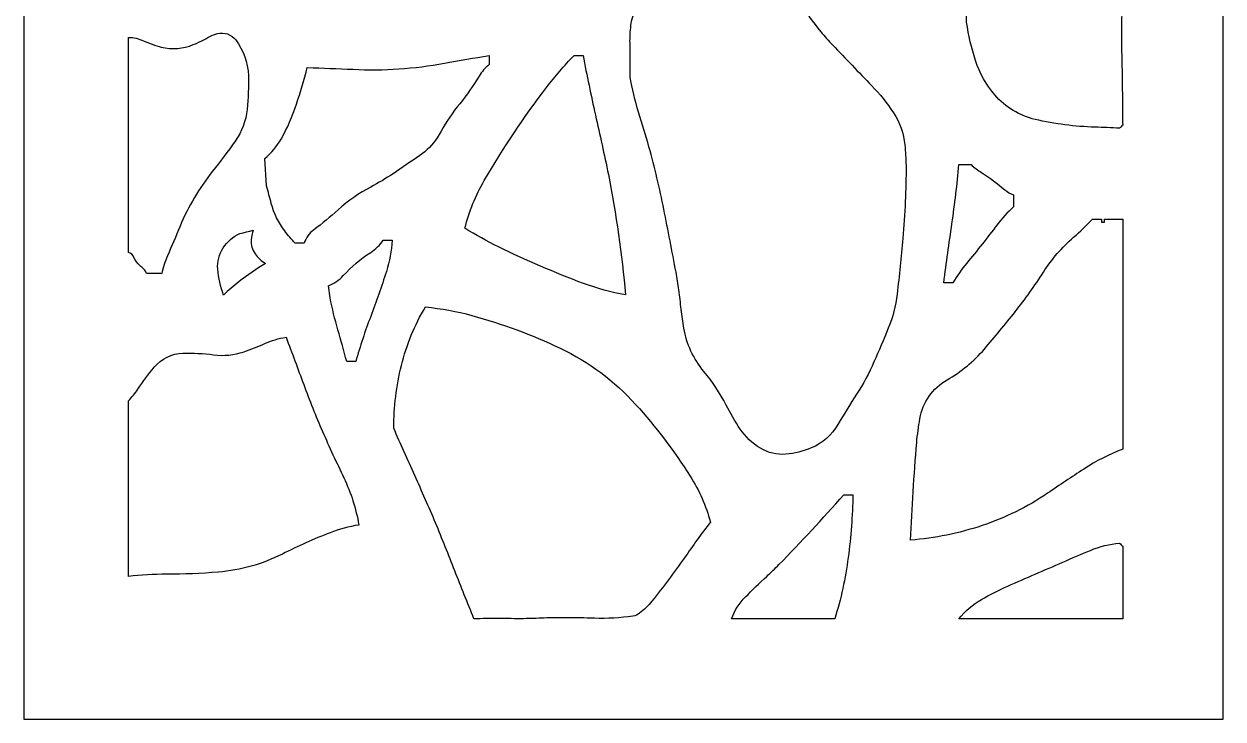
# Model space of a CAD drawing. Header units: centimetres. Extents: x -15.8 to -8.8, y -2 to 9.
# Drawn here: x -15.79 to -8.79, y -1.98 to 2.09 of the extents above; entities that cross this region are included whole.
import ezdxf

# ---------------------------------------------------------------- set-up
doc = ezdxf.new("R2010")
doc.units = ezdxf.units.CM
doc.header["$MEASUREMENT"] = 0
doc.layers.add('layer 1', color=7, linetype='Continuous')

msp = doc.modelspace()

# ---------------------------------------------------------------- linework, layer by layer
at = {"layer": 'layer 1', "color": 250}
for points, knots in [([(-15.79029, 9.00077), (-15.79029, 9.00077), (-8.78773, 9.00077), (-8.78773, 9.00077), (-8.78773, 9.00077), (-8.78773, 9.00077), (-8.78773, -1.97621), (-8.78773, -1.97621), (-8.78773, -1.97621), (-8.78773, -1.97621), (-15.79029, -1.97621), (-15.79029, -1.97621), (-15.79029, -1.97621), (-15.79029, -1.97621), (-15.79029, 9.00077), (-15.79029, 9.00077)], [0, 0, 0, 0, 0.2, 0.2, 0.2, 0.2, 0.4, 0.4, 0.4, 0.4, 0.6, 0.6, 0.6, 0.6, 1, 1, 1, 1]), ([(-10.28532, 2.09545), (-10.27434, 2.01936), (-10.25684, 1.94437), (-10.23301, 1.87129), (-10.23301, 1.87129), (-10.20899, 1.79761), (-10.17065, 1.72944), (-10.12017, 1.67066), (-10.12017, 1.67066), (-10.05872, 1.59912), (-9.97612, 1.54905), (-9.88426, 1.52771), (-9.88426, 1.52771), (-9.76975, 1.5011), (-9.6529, 1.48597), (-9.53539, 1.48255), (-9.53539, 1.48255), (-9.4874, 1.48116), (-9.43944, 1.47915), (-9.3915, 1.47653), (-9.3915, 1.47653), (-9.38557, 1.4824), (-9.37967, 1.4883), (-9.37379, 1.49423), (-9.37379, 1.49423), (-9.375, 1.53973), (-9.37562, 1.58526), (-9.37564, 1.63078), (-9.37564, 1.63078), (-9.37566, 1.67598), (-9.37582, 1.72118), (-9.37612, 1.76638), (-9.37612, 1.76638), (-9.37719, 1.81209), (-9.37833, 1.85781), (-9.37955, 1.90353), (-9.37955, 1.90353), (-9.38076, 1.94934), (-9.38125, 1.99517), (-9.38102, 2.041), (-9.38102, 2.041), (-9.38041, 2.08395), (-9.3796, 2.12689), (-9.3786, 2.16982), (-9.3786, 2.16982), (-9.37643, 2.26273), (-9.39824, 2.35458), (-9.44195, 2.43659), (-9.44195, 2.43659), (-9.46344, 2.47689), (-9.48508, 2.51711), (-9.5069, 2.55724), (-9.5069, 2.55724), (-9.52802, 2.59687), (-9.54899, 2.63657), (-9.5698, 2.67637), (-9.5698, 2.67637), (-9.59056, 2.71607), (-9.6119, 2.75546), (-9.63382, 2.79454), (-9.63382, 2.79454), (-9.67927, 2.87402), (-9.72981, 2.95045), (-9.78514, 3.02339), (-9.78514, 3.02339), (-9.79291, 3.0335), (-9.80065, 3.04363), (-9.80835, 3.05379), (-9.80835, 3.05379), (-9.85593, 3.11645), (-9.93292, 3.14942), (-10.01109, 3.14053), (-10.01109, 3.14053), (-10.11284, 3.04311), (-10.1879, 2.9213), (-10.22914, 2.78661), (-10.22914, 2.78661), (-10.26997, 2.65326), (-10.28927, 2.51429), (-10.28632, 2.37487), (-10.28632, 2.37487), (-10.28434, 2.28174), (-10.28401, 2.18859), (-10.28532, 2.09545), (-10.28532, 2.09545), (-10.28532, 2.09545), (-10.28532, 2.09545), (-10.28532, 2.09545)], [0, 0, 0, 0, 0.0434783, 0.0434783, 0.0434783, 0.0434783, 0.0869565, 0.0869565, 0.0869565, 0.0869565, 0.1304348, 0.1304348, 0.1304348, 0.1304348, 0.173913, 0.173913, 0.173913, 0.173913, 0.2173913, 0.2173913, 0.2173913, 0.2173913, 0.2608696, 0.2608696, 0.2608696, 0.2608696, 0.3043478, 0.3043478, 0.3043478, 0.3043478, 0.3478261, 0.3478261, 0.3478261, 0.3478261, 0.3913043, 0.3913043, 0.3913043, 0.3913043, 0.4347826, 0.4347826, 0.4347826, 0.4347826, 0.4782609, 0.4782609, 0.4782609, 0.4782609, 0.5217391, 0.5217391, 0.5217391, 0.5217391, 0.5652174, 0.5652174, 0.5652174, 0.5652174, 0.6086957, 0.6086957, 0.6086957, 0.6086957, 0.6521739, 0.6521739, 0.6521739, 0.6521739, 0.6956522, 0.6956522, 0.6956522, 0.6956522, 0.7391304, 0.7391304, 0.7391304, 0.7391304, 0.7826087, 0.7826087, 0.7826087, 0.7826087, 0.826087, 0.826087, 0.826087, 0.826087, 0.8695652, 0.8695652, 0.8695652, 0.8695652, 0.9130435, 0.9130435, 0.9130435, 0.9130435, 1, 1, 1, 1]), ([(-12.20621, 2.18459), (-12.226, 2.15623), (-12.23886, 2.12364), (-12.24378, 2.08942), (-12.24378, 2.08942), (-12.24865, 2.05561), (-12.25108, 2.02151), (-12.25108, 1.98736), (-12.25108, 1.98736), (-12.25072, 1.95209), (-12.25031, 1.91682), (-12.24984, 1.88156), (-12.24984, 1.88156), (-12.24937, 1.84665), (-12.24952, 1.81174), (-12.25026, 1.77684), (-12.25026, 1.77684), (-12.23812, 1.70711), (-12.22162, 1.63821), (-12.20086, 1.57054), (-12.20086, 1.57054), (-12.18012, 1.50294), (-12.15998, 1.43515), (-12.14044, 1.3672), (-12.14044, 1.3672), (-12.10683, 1.24684), (-12.07781, 1.12524), (-12.05345, 1.00267), (-12.05345, 1.00267), (-12.0291, 0.88015), (-12.00528, 0.75752), (-11.982, 0.63478), (-11.982, 0.63478), (-11.97551, 0.60056), (-11.96994, 0.56616), (-11.96529, 0.53164), (-11.96529, 0.53164), (-11.96072, 0.49378), (-11.95628, 0.45592), (-11.95198, 0.41804), (-11.95198, 0.41804), (-11.9478, 0.38125), (-11.94278, 0.34456), (-11.93692, 0.308), (-11.93692, 0.308), (-11.92042, 0.21514), (-11.88015, 0.12819), (-11.81998, 0.05557), (-11.81998, 0.05557), (-11.76972, -0.00509), (-11.72617, -0.07102), (-11.69009, -0.14104), (-11.69009, -0.14104), (-11.66518, -0.18939), (-11.63754, -0.23627), (-11.6073, -0.28148), (-11.6073, -0.28148), (-11.57671, -0.32721), (-11.53642, -0.3656), (-11.48928, -0.39395), (-11.48928, -0.39395), (-11.4446, -0.42085), (-11.3926, -0.43295), (-11.34064, -0.42855), (-11.34064, -0.42855), (-11.28963, -0.42423), (-11.23963, -0.41195), (-11.19242, -0.39215), (-11.19242, -0.39215), (-11.12681, -0.36462), (-11.07202, -0.31645), (-11.03635, -0.25489), (-11.03635, -0.25489), (-11.00161, -0.19494), (-10.96537, -0.13586), (-10.92769, -0.07772), (-10.92769, -0.07772), (-10.88884, -0.01778), (-10.85493, 0.04522), (-10.8263, 0.11066), (-10.8263, 0.11066), (-10.79773, 0.176), (-10.76975, 0.2416), (-10.74239, 0.30745), (-10.74239, 0.30745), (-10.71586, 0.37129), (-10.69848, 0.43854), (-10.69076, 0.50725), (-10.69076, 0.50725), (-10.67861, 0.61533), (-10.66765, 0.72355), (-10.65788, 0.83188), (-10.65788, 0.83188), (-10.65181, 0.90364), (-10.64705, 0.97551), (-10.64358, 1.04744), (-10.64358, 1.04744), (-10.64023, 1.11752), (-10.6387, 1.18768), (-10.63902, 1.25784), (-10.63902, 1.25784), (-10.63956, 1.2981), (-10.64183, 1.33833), (-10.64581, 1.37841), (-10.64581, 1.37841), (-10.65251, 1.44574), (-10.67547, 1.5104), (-10.71276, 1.56686), (-10.71276, 1.56686), (-10.75023, 1.62361), (-10.79285, 1.67678), (-10.84009, 1.72571), (-10.84009, 1.72571), (-10.91611, 1.80444), (-10.99187, 1.88342), (-11.06738, 1.96265), (-11.06738, 1.96265), (-11.09112, 1.98782), (-11.11421, 2.01358), (-11.13667, 2.0399), (-11.13667, 2.0399), (-11.18341, 2.09472), (-11.2237, 2.15476), (-11.25673, 2.21879), (-11.25673, 2.21879), (-11.27438, 2.25302), (-11.29801, 2.2838), (-11.32652, 2.3097), (-11.32652, 2.3097), (-11.34942, 2.33049), (-11.37797, 2.34402), (-11.40856, 2.34857), (-11.40856, 2.34857), (-11.43856, 2.35303), (-11.46887, 2.35496), (-11.49917, 2.35434), (-11.49917, 2.35434), (-11.5778, 2.35186), (-11.65632, 2.34682), (-11.73462, 2.33922), (-11.73462, 2.33922), (-11.84134, 2.32886), (-11.94502, 2.29808), (-12.0401, 2.24852), (-12.0401, 2.24852), (-12.05966, 2.23833), (-12.07715, 2.2246), (-12.09169, 2.20802), (-12.09169, 2.20802), (-12.09736, 2.20156), (-12.10033, 2.19317), (-12.09997, 2.18459), (-12.09997, 2.18459), (-12.09997, 2.18459), (-12.20621, 2.18459), (-12.20621, 2.18459)], [0, 0, 0, 0, 0.025, 0.025, 0.025, 0.025, 0.05, 0.05, 0.05, 0.05, 0.075, 0.075, 0.075, 0.075, 0.1, 0.1, 0.1, 0.1, 0.125, 0.125, 0.125, 0.125, 0.15, 0.15, 0.15, 0.15, 0.175, 0.175, 0.175, 0.175, 0.2, 0.2, 0.2, 0.2, 0.225, 0.225, 0.225, 0.225, 0.25, 0.25, 0.25, 0.25, 0.275, 0.275, 0.275, 0.275, 0.3, 0.3, 0.3, 0.3, 0.325, 0.325, 0.325, 0.325, 0.35, 0.35, 0.35, 0.35, 0.375, 0.375, 0.375, 0.375, 0.4, 0.4, 0.4, 0.4, 0.425, 0.425, 0.425, 0.425, 0.45, 0.45, 0.45, 0.45, 0.475, 0.475, 0.475, 0.475, 0.5, 0.5, 0.5, 0.5, 0.525, 0.525, 0.525, 0.525, 0.55, 0.55, 0.55, 0.55, 0.575, 0.575, 0.575, 0.575, 0.6, 0.6, 0.6, 0.6, 0.625, 0.625, 0.625, 0.625, 0.65, 0.65, 0.65, 0.65, 0.675, 0.675, 0.675, 0.675, 0.7, 0.7, 0.7, 0.7, 0.725, 0.725, 0.725, 0.725, 0.75, 0.75, 0.75, 0.75, 0.775, 0.775, 0.775, 0.775, 0.8, 0.8, 0.8, 0.8, 0.825, 0.825, 0.825, 0.825, 0.85, 0.85, 0.85, 0.85, 0.875, 0.875, 0.875, 0.875, 0.9, 0.9, 0.9, 0.9, 0.925, 0.925, 0.925, 0.925, 0.95, 0.95, 0.95, 0.95, 1, 1, 1, 1]), ([(-15.18025, 0.75068), (-15.16554, 0.74622), (-15.15361, 0.73536), (-15.1478, 0.72114), (-15.1478, 0.72114), (-15.14035, 0.70292), (-15.12866, 0.68676), (-15.11368, 0.674), (-15.11368, 0.674), (-15.10577, 0.66727), (-15.09805, 0.66032), (-15.09053, 0.65315), (-15.09053, 0.65315), (-15.08289, 0.64588), (-15.0772, 0.6368), (-15.07399, 0.62675), (-15.07399, 0.62675), (-15.07399, 0.62675), (-14.98549, 0.62675), (-14.98549, 0.62675), (-14.98549, 0.62675), (-14.97811, 0.6623), (-14.96706, 0.69699), (-14.95253, 0.73026), (-14.95253, 0.73026), (-14.92739, 0.78785), (-14.90276, 0.84565), (-14.87864, 0.90367), (-14.87864, 0.90367), (-14.83057, 1.01936), (-14.76655, 1.1278), (-14.68849, 1.22578), (-14.68849, 1.22578), (-14.64292, 1.28298), (-14.59899, 1.34147), (-14.55675, 1.40117), (-14.55675, 1.40117), (-14.51796, 1.456), (-14.49397, 1.51986), (-14.48708, 1.58667), (-14.48708, 1.58667), (-14.48028, 1.65244), (-14.4779, 1.71858), (-14.47991, 1.78468), (-14.47991, 1.78468), (-14.48221, 1.85975), (-14.5078, 1.93221), (-14.55319, 1.99205), (-14.55319, 1.99205), (-14.57828, 2.02513), (-14.62073, 2.03991), (-14.66092, 2.02952), (-14.66092, 2.02952), (-14.67612, 2.0256), (-14.69076, 2.01976), (-14.70448, 2.01213), (-14.70448, 2.01213), (-14.73591, 1.99466), (-14.76826, 1.97891), (-14.80139, 1.96496), (-14.80139, 1.96496), (-14.86053, 1.93996), (-14.92628, 1.93503), (-14.98849, 1.9509), (-14.98849, 1.9509), (-15.02375, 1.96034), (-15.05821, 1.97255), (-15.09156, 1.98739), (-15.09156, 1.98739), (-15.11953, 1.99984), (-15.14965, 2.00669), (-15.18025, 2.00756), (-15.18025, 2.00756), (-15.18025, 2.00756), (-15.18025, 0.75068), (-15.18025, 0.75068), (-15.18025, 0.75068), (-15.18025, 0.75068), (-15.18025, 0.75068), (-15.18025, 0.75068)], [0, 0, 0, 0, 0.047619, 0.047619, 0.047619, 0.047619, 0.0952381, 0.0952381, 0.0952381, 0.0952381, 0.1428571, 0.1428571, 0.1428571, 0.1428571, 0.1904762, 0.1904762, 0.1904762, 0.1904762, 0.2380952, 0.2380952, 0.2380952, 0.2380952, 0.2857143, 0.2857143, 0.2857143, 0.2857143, 0.3333333, 0.3333333, 0.3333333, 0.3333333, 0.3809524, 0.3809524, 0.3809524, 0.3809524, 0.4285714, 0.4285714, 0.4285714, 0.4285714, 0.4761905, 0.4761905, 0.4761905, 0.4761905, 0.5238095, 0.5238095, 0.5238095, 0.5238095, 0.5714286, 0.5714286, 0.5714286, 0.5714286, 0.6190476, 0.6190476, 0.6190476, 0.6190476, 0.6666667, 0.6666667, 0.6666667, 0.6666667, 0.7142857, 0.7142857, 0.7142857, 0.7142857, 0.7619048, 0.7619048, 0.7619048, 0.7619048, 0.8095238, 0.8095238, 0.8095238, 0.8095238, 0.8571429, 0.8571429, 0.8571429, 0.8571429, 0.9047619, 0.9047619, 0.9047619, 0.9047619, 1, 1, 1, 1]), ([(-14.38363, 1.29949), (-14.38363, 1.29949), (-14.37448, 1.13934), (-14.37448, 1.13934), (-14.37448, 1.13934), (-14.36415, 1.10525), (-14.35459, 1.07094), (-14.34581, 1.03643), (-14.34581, 1.03643), (-14.33098, 0.97815), (-14.3043, 0.92358), (-14.26741, 0.87609), (-14.26741, 0.87609), (-14.24808, 0.85121), (-14.22779, 0.82709), (-14.20659, 0.80379), (-14.20659, 0.80379), (-14.20659, 0.80379), (-14.15345, 0.80379), (-14.15345, 0.80379), (-14.15345, 0.80379), (-14.1443, 0.83553), (-14.12485, 0.86334), (-14.09818, 0.88283), (-14.09818, 0.88283), (-14.04834, 0.91924), (-14.00051, 0.9583), (-13.95488, 0.99986), (-13.95488, 0.99986), (-13.89754, 1.05207), (-13.83374, 1.09673), (-13.76506, 1.13275), (-13.76506, 1.13275), (-13.72016, 1.15629), (-13.67662, 1.18232), (-13.63463, 1.21073), (-13.63463, 1.21073), (-13.58236, 1.24611), (-13.53019, 1.28164), (-13.47813, 1.31733), (-13.47813, 1.31733), (-13.43788, 1.34491), (-13.40353, 1.38019), (-13.37702, 1.42116), (-13.37702, 1.42116), (-13.36909, 1.4334), (-13.36159, 1.44591), (-13.35452, 1.45866), (-13.35452, 1.45866), (-13.32306, 1.51542), (-13.28658, 1.56925), (-13.24555, 1.61951), (-13.24555, 1.61951), (-13.20407, 1.67032), (-13.16632, 1.72405), (-13.13261, 1.78032), (-13.13261, 1.78032), (-13.11707, 1.80623), (-13.09709, 1.82923), (-13.0736, 1.84824), (-13.0736, 1.84824), (-13.0736, 1.84824), (-13.0736, 1.90134), (-13.0736, 1.90134), (-13.0736, 1.90134), (-13.16092, 1.88742), (-13.24807, 1.87243), (-13.33502, 1.85639), (-13.33502, 1.85639), (-13.51091, 1.82395), (-13.68999, 1.81197), (-13.86863, 1.8207), (-13.86863, 1.8207), (-13.95763, 1.82505), (-14.04668, 1.82834), (-14.13576, 1.83056), (-14.13576, 1.83056), (-14.15504, 1.75884), (-14.17611, 1.6876), (-14.19894, 1.61693), (-14.19894, 1.61693), (-14.22183, 1.54607), (-14.25205, 1.47778), (-14.28908, 1.41319), (-14.28908, 1.41319), (-14.31377, 1.37011), (-14.34577, 1.33163), (-14.38363, 1.29949), (-14.38363, 1.29949), (-14.38363, 1.29949), (-14.38363, 1.29949), (-14.38363, 1.29949)], [0, 0, 0, 0, 0.0416667, 0.0416667, 0.0416667, 0.0416667, 0.0833333, 0.0833333, 0.0833333, 0.0833333, 0.125, 0.125, 0.125, 0.125, 0.1666667, 0.1666667, 0.1666667, 0.1666667, 0.2083333, 0.2083333, 0.2083333, 0.2083333, 0.25, 0.25, 0.25, 0.25, 0.2916667, 0.2916667, 0.2916667, 0.2916667, 0.3333333, 0.3333333, 0.3333333, 0.3333333, 0.375, 0.375, 0.375, 0.375, 0.4166667, 0.4166667, 0.4166667, 0.4166667, 0.4583333, 0.4583333, 0.4583333, 0.4583333, 0.5, 0.5, 0.5, 0.5, 0.5416667, 0.5416667, 0.5416667, 0.5416667, 0.5833333, 0.5833333, 0.5833333, 0.5833333, 0.625, 0.625, 0.625, 0.625, 0.6666667, 0.6666667, 0.6666667, 0.6666667, 0.7083333, 0.7083333, 0.7083333, 0.7083333, 0.75, 0.75, 0.75, 0.75, 0.7916667, 0.7916667, 0.7916667, 0.7916667, 0.8333333, 0.8333333, 0.8333333, 0.8333333, 0.875, 0.875, 0.875, 0.875, 0.9166667, 0.9166667, 0.9166667, 0.9166667, 1, 1, 1, 1]), ([(-12.57793, 1.90135), (-12.63518, 1.84264), (-12.68876, 1.78048), (-12.73838, 1.7152), (-12.73838, 1.7152), (-12.87054, 1.54131), (-12.99193, 1.35951), (-13.1019, 1.17079), (-13.1019, 1.17079), (-13.15261, 1.08376), (-13.19075, 0.99002), (-13.21521, 0.89232), (-13.21521, 0.89232), (-13.1519, 0.85233), (-13.08645, 0.81582), (-13.01917, 0.78295), (-13.01917, 0.78295), (-12.85742, 0.70392), (-12.69197, 0.63273), (-12.52337, 0.56964), (-12.52337, 0.56964), (-12.44349, 0.53974), (-12.36101, 0.51738), (-12.27697, 0.50286), (-12.27697, 0.50286), (-12.29896, 0.73889), (-12.33237, 0.9737), (-12.37709, 1.20651), (-12.37709, 1.20651), (-12.40161, 1.32237), (-12.42691, 1.43808), (-12.45296, 1.55361), (-12.45296, 1.55361), (-12.47901, 1.66908), (-12.50298, 1.78501), (-12.52486, 1.90135), (-12.52486, 1.90135), (-12.52486, 1.90135), (-12.57793, 1.90135), (-12.57793, 1.90135), (-12.57793, 1.90135), (-12.57793, 1.90135), (-12.57793, 1.90135), (-12.57793, 1.90135)], [0, 0, 0, 0, 0.0833333, 0.0833333, 0.0833333, 0.0833333, 0.1666667, 0.1666667, 0.1666667, 0.1666667, 0.25, 0.25, 0.25, 0.25, 0.3333333, 0.3333333, 0.3333333, 0.3333333, 0.4166667, 0.4166667, 0.4166667, 0.4166667, 0.5, 0.5, 0.5, 0.5, 0.5833333, 0.5833333, 0.5833333, 0.5833333, 0.6666667, 0.6666667, 0.6666667, 0.6666667, 0.75, 0.75, 0.75, 0.75, 0.8333333, 0.8333333, 0.8333333, 0.8333333, 1, 1, 1, 1]), ([(-10.25888, 1.26406), (-10.25888, 1.26406), (-10.32974, 1.26406), (-10.32974, 1.26406), (-10.32974, 1.26406), (-10.34048, 1.14859), (-10.35417, 1.0334), (-10.37077, 0.91863), (-10.37077, 0.91863), (-10.3874, 0.80376), (-10.40321, 0.68877), (-10.4182, 0.57368), (-10.4182, 0.57368), (-10.4182, 0.57368), (-10.36513, 0.57368), (-10.36513, 0.57368), (-10.36513, 0.57368), (-10.34115, 0.61354), (-10.31425, 0.65157), (-10.28466, 0.68746), (-10.28466, 0.68746), (-10.22394, 0.76113), (-10.16472, 0.83602), (-10.10702, 0.91208), (-10.10702, 0.91208), (-10.07843, 0.94978), (-10.04631, 0.98466), (-10.01109, 1.01626), (-10.01109, 1.01626), (-10.01109, 1.01626), (-10.01109, 1.08702), (-10.01109, 1.08702), (-10.01109, 1.08702), (-10.03008, 1.0937), (-10.04764, 1.10392), (-10.06281, 1.11714), (-10.06281, 1.11714), (-10.10526, 1.15409), (-10.15055, 1.18762), (-10.19829, 1.21743), (-10.19829, 1.21743), (-10.20912, 1.22419), (-10.21971, 1.23134), (-10.23004, 1.23885), (-10.23004, 1.23885), (-10.24038, 1.24638), (-10.25004, 1.25481), (-10.25888, 1.26406)], [0, 0, 0, 0, 0.0769231, 0.0769231, 0.0769231, 0.0769231, 0.1538462, 0.1538462, 0.1538462, 0.1538462, 0.2307692, 0.2307692, 0.2307692, 0.2307692, 0.3076923, 0.3076923, 0.3076923, 0.3076923, 0.3846154, 0.3846154, 0.3846154, 0.3846154, 0.4615385, 0.4615385, 0.4615385, 0.4615385, 0.5384615, 0.5384615, 0.5384615, 0.5384615, 0.6153846, 0.6153846, 0.6153846, 0.6153846, 0.6923077, 0.6923077, 0.6923077, 0.6923077, 0.7692308, 0.7692308, 0.7692308, 0.7692308, 0.8461538, 0.8461538, 0.8461538, 0.8461538, 1, 1, 1, 1]), ([(-9.55082, 0.9454), (-9.58545, 0.90798), (-9.62213, 0.87251), (-9.66069, 0.83916), (-9.66069, 0.83916), (-9.72911, 0.77999), (-9.78853, 0.71119), (-9.8371, 0.63488), (-9.8371, 0.63488), (-9.88781, 0.55521), (-9.9426, 0.47821), (-10.00123, 0.40418), (-10.00123, 0.40418), (-10.05983, 0.33018), (-10.11996, 0.25741), (-10.18159, 0.18591), (-10.18159, 0.18591), (-10.24348, 0.11411), (-10.31711, 0.0533), (-10.39933, 0.00611), (-10.39933, 0.00611), (-10.48349, -0.04221), (-10.54173, -0.12544), (-10.55821, -0.22108), (-10.55821, -0.22108), (-10.56619, -0.26734), (-10.57233, -0.31389), (-10.57663, -0.36063), (-10.57663, -0.36063), (-10.58483, -0.45625), (-10.59168, -0.55197), (-10.5972, -0.64778), (-10.5972, -0.64778), (-10.60205, -0.74223), (-10.60731, -0.83667), (-10.61296, -0.93108), (-10.61296, -0.93108), (-10.47069, -0.91952), (-10.33037, -0.89089), (-10.19495, -0.84576), (-10.19495, -0.84576), (-10.05939, -0.80058), (-9.93072, -0.73699), (-9.81249, -0.65674), (-9.81249, -0.65674), (-9.74226, -0.60908), (-9.67171, -0.5619), (-9.60082, -0.51522), (-9.60082, -0.51522), (-9.52972, -0.46839), (-9.45356, -0.42971), (-9.37379, -0.39994), (-9.37379, -0.39994), (-9.37379, -0.39994), (-9.37379, 0.9454), (-9.37379, 0.9454), (-9.37379, 0.9454), (-9.37379, 0.9454), (-9.47996, 0.9454), (-9.47996, 0.9454), (-9.47996, 0.9454), (-9.47996, 0.9454), (-9.47996, 0.92769), (-9.47996, 0.92769), (-9.47996, 0.92769), (-9.47996, 0.92769), (-9.49767, 0.92769), (-9.49767, 0.92769), (-9.49767, 0.92769), (-9.49767, 0.92769), (-9.49767, 0.9454), (-9.49767, 0.9454), (-9.49767, 0.9454), (-9.49767, 0.9454), (-9.55082, 0.9454), (-9.55082, 0.9454), (-9.55082, 0.9454), (-9.55082, 0.9454), (-9.55082, 0.9454), (-9.55082, 0.9454)], [0, 0, 0, 0, 0.047619, 0.047619, 0.047619, 0.047619, 0.0952381, 0.0952381, 0.0952381, 0.0952381, 0.1428571, 0.1428571, 0.1428571, 0.1428571, 0.1904762, 0.1904762, 0.1904762, 0.1904762, 0.2380952, 0.2380952, 0.2380952, 0.2380952, 0.2857143, 0.2857143, 0.2857143, 0.2857143, 0.3333333, 0.3333333, 0.3333333, 0.3333333, 0.3809524, 0.3809524, 0.3809524, 0.3809524, 0.4285714, 0.4285714, 0.4285714, 0.4285714, 0.4761905, 0.4761905, 0.4761905, 0.4761905, 0.5238095, 0.5238095, 0.5238095, 0.5238095, 0.5714286, 0.5714286, 0.5714286, 0.5714286, 0.6190476, 0.6190476, 0.6190476, 0.6190476, 0.6666667, 0.6666667, 0.6666667, 0.6666667, 0.7142857, 0.7142857, 0.7142857, 0.7142857, 0.7619048, 0.7619048, 0.7619048, 0.7619048, 0.8095238, 0.8095238, 0.8095238, 0.8095238, 0.8571429, 0.8571429, 0.8571429, 0.8571429, 0.9047619, 0.9047619, 0.9047619, 0.9047619, 1, 1, 1, 1]), ([(-14.53057, 0.86116), (-14.57, 0.84278), (-14.60346, 0.8137), (-14.62713, 0.77719), (-14.62713, 0.77719), (-14.65096, 0.74043), (-14.66208, 0.69689), (-14.65877, 0.6532), (-14.65877, 0.6532), (-14.65482, 0.60112), (-14.64358, 0.54986), (-14.62536, 0.50091), (-14.62536, 0.50091), (-14.59643, 0.52902), (-14.56605, 0.5556), (-14.53435, 0.58054), (-14.53435, 0.58054), (-14.48468, 0.61899), (-14.43275, 0.65445), (-14.37886, 0.68672), (-14.37886, 0.68672), (-14.40355, 0.70047), (-14.42481, 0.71963), (-14.44106, 0.74275), (-14.44106, 0.74275), (-14.45761, 0.76628), (-14.46534, 0.79489), (-14.46291, 0.82356), (-14.46291, 0.82356), (-14.46127, 0.84282), (-14.45724, 0.86181), (-14.45092, 0.88008), (-14.45092, 0.88008), (-14.45092, 0.88008), (-14.47081, 0.87536), (-14.47081, 0.87536), (-14.47081, 0.87536), (-14.47081, 0.87536), (-14.49072, 0.87063), (-14.49072, 0.87063), (-14.49072, 0.87063), (-14.49072, 0.87063), (-14.51064, 0.86589), (-14.51064, 0.86589), (-14.51064, 0.86589), (-14.51064, 0.86589), (-14.53057, 0.86116), (-14.53057, 0.86116)], [0, 0, 0, 0, 0.0769231, 0.0769231, 0.0769231, 0.0769231, 0.1538462, 0.1538462, 0.1538462, 0.1538462, 0.2307692, 0.2307692, 0.2307692, 0.2307692, 0.3076923, 0.3076923, 0.3076923, 0.3076923, 0.3846154, 0.3846154, 0.3846154, 0.3846154, 0.4615385, 0.4615385, 0.4615385, 0.4615385, 0.5384615, 0.5384615, 0.5384615, 0.5384615, 0.6153846, 0.6153846, 0.6153846, 0.6153846, 0.6923077, 0.6923077, 0.6923077, 0.6923077, 0.7692308, 0.7692308, 0.7692308, 0.7692308, 0.8461538, 0.8461538, 0.8461538, 0.8461538, 1, 1, 1, 1]), ([(-14.01183, 0.556), (-14.01183, 0.556), (-14.00287, 0.48487), (-14.00287, 0.48487), (-14.00287, 0.48487), (-13.99003, 0.42214), (-13.97477, 0.35994), (-13.95711, 0.29839), (-13.95711, 0.29839), (-13.93947, 0.23687), (-13.92232, 0.17521), (-13.90566, 0.11341), (-13.90566, 0.11341), (-13.90566, 0.11341), (-13.8525, 0.11341), (-13.8525, 0.11341), (-13.8525, 0.11341), (-13.82749, 0.20261), (-13.79833, 0.29061), (-13.76512, 0.3771), (-13.76512, 0.3771), (-13.73192, 0.46356), (-13.7015, 0.55106), (-13.67388, 0.63948), (-13.67388, 0.63948), (-13.65542, 0.6986), (-13.64408, 0.7597), (-13.64012, 0.82152), (-13.64012, 0.82152), (-13.64012, 0.82152), (-13.69317, 0.82152), (-13.69317, 0.82152), (-13.69317, 0.82152), (-13.71233, 0.79358), (-13.73679, 0.76966), (-13.76515, 0.75114), (-13.76515, 0.75114), (-13.82416, 0.71259), (-13.87808, 0.6668), (-13.92567, 0.61481), (-13.92567, 0.61481), (-13.94946, 0.58882), (-13.97896, 0.56868), (-14.01183, 0.556), (-14.01183, 0.556), (-14.01183, 0.556), (-14.01183, 0.556), (-14.01183, 0.556)], [0, 0, 0, 0, 0.0769231, 0.0769231, 0.0769231, 0.0769231, 0.1538462, 0.1538462, 0.1538462, 0.1538462, 0.2307692, 0.2307692, 0.2307692, 0.2307692, 0.3076923, 0.3076923, 0.3076923, 0.3076923, 0.3846154, 0.3846154, 0.3846154, 0.3846154, 0.4615385, 0.4615385, 0.4615385, 0.4615385, 0.5384615, 0.5384615, 0.5384615, 0.5384615, 0.6153846, 0.6153846, 0.6153846, 0.6153846, 0.6923077, 0.6923077, 0.6923077, 0.6923077, 0.7692308, 0.7692308, 0.7692308, 0.7692308, 0.8461538, 0.8461538, 0.8461538, 0.8461538, 1, 1, 1, 1]), ([(-13.63104, -0.27632), (-13.59067, -0.3687), (-13.54976, -0.46084), (-13.50832, -0.55274), (-13.50832, -0.55274), (-13.46688, -0.64466), (-13.4263, -0.73696), (-13.3866, -0.82964), (-13.3866, -0.82964), (-13.34836, -0.92294), (-13.31091, -1.01655), (-13.27425, -1.11048), (-13.27425, -1.11048), (-13.2376, -1.20439), (-13.20024, -1.29801), (-13.16215, -1.39135), (-13.16215, -1.39135), (-13.11406, -1.38869), (-13.06588, -1.38778), (-13.01772, -1.38863), (-13.01772, -1.38863), (-12.96958, -1.38948), (-12.92143, -1.38987), (-12.87329, -1.38982), (-12.87329, -1.38982), (-12.83318, -1.38893), (-12.79309, -1.38773), (-12.75301, -1.38621), (-12.75301, -1.38621), (-12.71066, -1.38461), (-12.66829, -1.38383), (-12.62591, -1.38387), (-12.62591, -1.38387), (-12.57004, -1.38415), (-12.51418, -1.38535), (-12.45836, -1.38747), (-12.45836, -1.38747), (-12.38338, -1.39031), (-12.30831, -1.38602), (-12.23414, -1.37466), (-12.23414, -1.37466), (-12.21983, -1.37246), (-12.20633, -1.36664), (-12.1949, -1.35775), (-12.1949, -1.35775), (-12.16846, -1.33715), (-12.1444, -1.31367), (-12.12316, -1.28774), (-12.12316, -1.28774), (-12.05702, -1.20498), (-11.99343, -1.12023), (-11.93244, -1.0336), (-11.93244, -1.0336), (-11.90772, -0.99848), (-11.88304, -0.96332), (-11.8584, -0.92812), (-11.8584, -0.92812), (-11.83376, -0.89292), (-11.80806, -0.85848), (-11.78133, -0.82484), (-11.78133, -0.82484), (-11.80713, -0.73044), (-11.84688, -0.64046), (-11.8993, -0.55782), (-11.8993, -0.55782), (-11.99364, -0.40907), (-12.10029, -0.26852), (-12.21816, -0.1376), (-12.21816, -0.1376), (-12.34198, -0.00007), (-12.49175, 0.11155), (-12.65896, 0.19087), (-12.65896, 0.19087), (-12.82485, 0.26956), (-12.9973, 0.33352), (-13.17438, 0.38204), (-13.17438, 0.38204), (-13.26314, 0.40636), (-13.3538, 0.42308), (-13.4454, 0.43204), (-13.4454, 0.43204), (-13.50928, 0.32591), (-13.55674, 0.21076), (-13.58618, 0.09042), (-13.58618, 0.09042), (-13.61555, -0.02963), (-13.63061, -0.15272), (-13.63104, -0.27632), (-13.63104, -0.27632), (-13.63104, -0.27632), (-13.63104, -0.27632), (-13.63104, -0.27632)], [0, 0, 0, 0, 0.0416667, 0.0416667, 0.0416667, 0.0416667, 0.0833333, 0.0833333, 0.0833333, 0.0833333, 0.125, 0.125, 0.125, 0.125, 0.1666667, 0.1666667, 0.1666667, 0.1666667, 0.2083333, 0.2083333, 0.2083333, 0.2083333, 0.25, 0.25, 0.25, 0.25, 0.2916667, 0.2916667, 0.2916667, 0.2916667, 0.3333333, 0.3333333, 0.3333333, 0.3333333, 0.375, 0.375, 0.375, 0.375, 0.4166667, 0.4166667, 0.4166667, 0.4166667, 0.4583333, 0.4583333, 0.4583333, 0.4583333, 0.5, 0.5, 0.5, 0.5, 0.5416667, 0.5416667, 0.5416667, 0.5416667, 0.5833333, 0.5833333, 0.5833333, 0.5833333, 0.625, 0.625, 0.625, 0.625, 0.6666667, 0.6666667, 0.6666667, 0.6666667, 0.7083333, 0.7083333, 0.7083333, 0.7083333, 0.75, 0.75, 0.75, 0.75, 0.7916667, 0.7916667, 0.7916667, 0.7916667, 0.8333333, 0.8333333, 0.8333333, 0.8333333, 0.875, 0.875, 0.875, 0.875, 0.9166667, 0.9166667, 0.9166667, 0.9166667, 1, 1, 1, 1]), ([(-15.18025, -1.14347), (-15.10663, -1.13429), (-15.03249, -1.12979), (-14.9583, -1.13003), (-14.9583, -1.13003), (-14.85721, -1.13035), (-14.75617, -1.12629), (-14.65543, -1.11787), (-14.65543, -1.11787), (-14.52506, -1.10695), (-14.39805, -1.07106), (-14.28126, -1.0121), (-14.28126, -1.0121), (-14.19037, -0.96622), (-14.09736, -0.92466), (-14.00254, -0.88757), (-14.00254, -0.88757), (-13.94846, -0.86641), (-13.8922, -0.85131), (-13.8348, -0.84251), (-13.8348, -0.84251), (-13.85089, -0.74693), (-13.88028, -0.65409), (-13.92215, -0.56667), (-13.92215, -0.56667), (-13.96518, -0.47684), (-14.00693, -0.38641), (-14.04739, -0.29541), (-14.04739, -0.29541), (-14.0861, -0.205), (-14.12252, -0.11363), (-14.15664, -0.02139), (-14.15664, -0.02139), (-14.19075, 0.07084), (-14.22511, 0.16299), (-14.25971, 0.25504), (-14.25971, 0.25504), (-14.30261, 0.24789), (-14.34444, 0.23539), (-14.38422, 0.21781), (-14.38422, 0.21781), (-14.42386, 0.2003), (-14.46423, 0.18446), (-14.5052, 0.17033), (-14.5052, 0.17033), (-14.56235, 0.15063), (-14.62331, 0.1445), (-14.68324, 0.15242), (-14.68324, 0.15242), (-14.74247, 0.16024), (-14.80221, 0.16332), (-14.86194, 0.16163), (-14.86194, 0.16163), (-14.9267, 0.15979), (-14.98754, 0.13033), (-15.02911, 0.08062), (-15.02911, 0.08062), (-15.06356, 0.03945), (-15.09571, -0.00358), (-15.12544, -0.04829), (-15.12544, -0.04829), (-15.14165, -0.07267), (-15.16, -0.09557), (-15.18025, -0.11673), (-15.18025, -0.11673), (-15.18025, -0.11673), (-15.18025, -1.14347), (-15.18025, -1.14347), (-15.18025, -1.14347), (-15.18025, -1.14347), (-15.18025, -1.14347), (-15.18025, -1.14347)], [0, 0, 0, 0, 0.0526316, 0.0526316, 0.0526316, 0.0526316, 0.1052632, 0.1052632, 0.1052632, 0.1052632, 0.1578947, 0.1578947, 0.1578947, 0.1578947, 0.2105263, 0.2105263, 0.2105263, 0.2105263, 0.2631579, 0.2631579, 0.2631579, 0.2631579, 0.3157895, 0.3157895, 0.3157895, 0.3157895, 0.3684211, 0.3684211, 0.3684211, 0.3684211, 0.4210526, 0.4210526, 0.4210526, 0.4210526, 0.4736842, 0.4736842, 0.4736842, 0.4736842, 0.5263158, 0.5263158, 0.5263158, 0.5263158, 0.5789474, 0.5789474, 0.5789474, 0.5789474, 0.6315789, 0.6315789, 0.6315789, 0.6315789, 0.6842105, 0.6842105, 0.6842105, 0.6842105, 0.7368421, 0.7368421, 0.7368421, 0.7368421, 0.7894737, 0.7894737, 0.7894737, 0.7894737, 0.8421053, 0.8421053, 0.8421053, 0.8421053, 0.8947368, 0.8947368, 0.8947368, 0.8947368, 1, 1, 1, 1]), ([(-10.94933, -0.66551), (-10.94933, -0.66551), (-11.00241, -0.66551), (-11.00241, -0.66551), (-11.00241, -0.66551), (-11.12516, -0.80503), (-11.25166, -0.94121), (-11.38176, -1.07391), (-11.38176, -1.07391), (-11.40483, -1.09744), (-11.42844, -1.12044), (-11.45256, -1.14288), (-11.45256, -1.14288), (-11.49475, -1.18212), (-11.53628, -1.22205), (-11.57713, -1.26267), (-11.57713, -1.26267), (-11.61346, -1.2988), (-11.64093, -1.34283), (-11.6574, -1.39135), (-11.6574, -1.39135), (-11.6574, -1.39135), (-11.05551, -1.39135), (-11.05551, -1.39135), (-11.05551, -1.39135), (-11.01904, -1.27409), (-10.99269, -1.15395), (-10.97673, -1.03219), (-10.97673, -1.03219), (-10.96079, -0.91057), (-10.95164, -0.78816), (-10.94933, -0.66551), (-10.94933, -0.66551), (-10.94933, -0.66551), (-10.94933, -0.66551), (-10.94933, -0.66551)], [0, 0, 0, 0, 0.1, 0.1, 0.1, 0.1, 0.2, 0.2, 0.2, 0.2, 0.3, 0.3, 0.3, 0.3, 0.4, 0.4, 0.4, 0.4, 0.5, 0.5, 0.5, 0.5, 0.6, 0.6, 0.6, 0.6, 0.7, 0.7, 0.7, 0.7, 0.8, 0.8, 0.8, 0.8, 1, 1, 1, 1]), ([(-9.37379, -0.96649), (-9.37968, -0.96057), (-9.38558, -0.95466), (-9.3915, -0.94877), (-9.3915, -0.94877), (-9.45024, -0.9538), (-9.50783, -0.96782), (-9.5623, -0.99035), (-9.5623, -0.99035), (-9.61645, -1.01274), (-9.6703, -1.03585), (-9.72384, -1.05966), (-9.72384, -1.05966), (-9.7772, -1.08299), (-9.83067, -1.10608), (-9.88423, -1.12894), (-9.88423, -1.12894), (-9.93803, -1.1519), (-9.99162, -1.17535), (-10.04499, -1.19929), (-10.04499, -1.19929), (-10.09749, -1.22323), (-10.14894, -1.24942), (-10.19918, -1.27779), (-10.19918, -1.27779), (-10.24993, -1.30645), (-10.29433, -1.34506), (-10.32974, -1.39135), (-10.32974, -1.39135), (-10.32974, -1.39135), (-9.37379, -1.39135), (-9.37379, -1.39135), (-9.37379, -1.39135), (-9.37379, -1.39135), (-9.37379, -0.96649), (-9.37379, -0.96649)], [0, 0, 0, 0, 0.1, 0.1, 0.1, 0.1, 0.2, 0.2, 0.2, 0.2, 0.3, 0.3, 0.3, 0.3, 0.4, 0.4, 0.4, 0.4, 0.5, 0.5, 0.5, 0.5, 0.6, 0.6, 0.6, 0.6, 0.7, 0.7, 0.7, 0.7, 0.8, 0.8, 0.8, 0.8, 1, 1, 1, 1])]:
    msp.add_open_spline(points, degree=3, knots=knots, dxfattribs=at)

doc.saveas('drawing.dxf')
